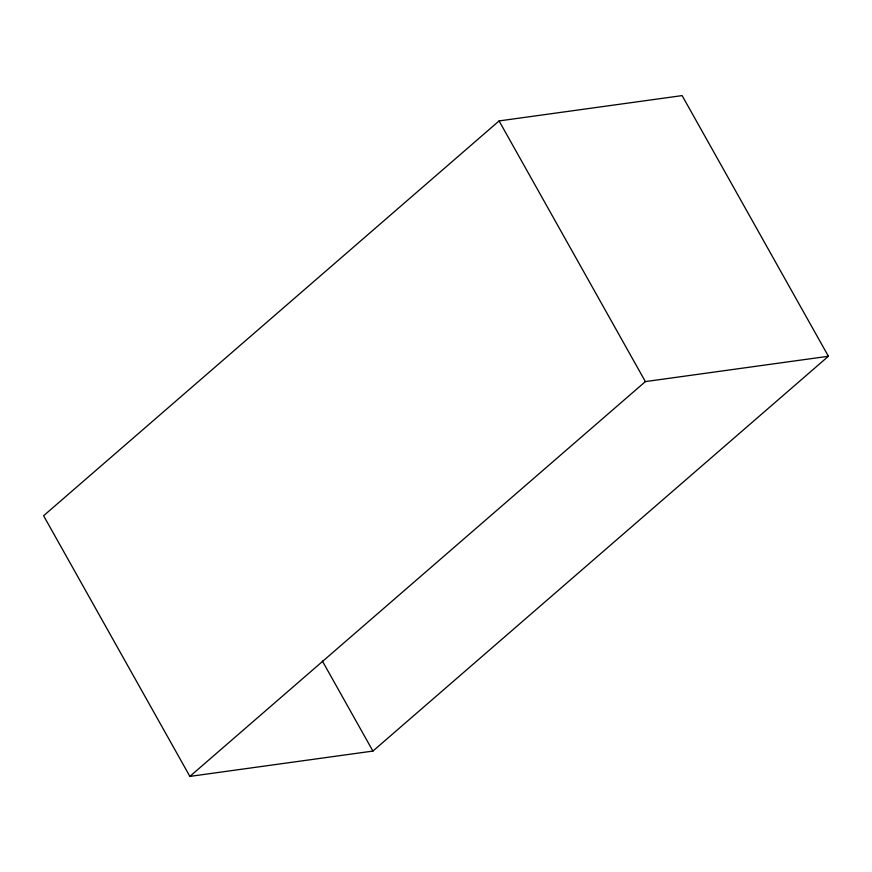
<?xml version="1.0" encoding="UTF-8"?>
<svg xmlns="http://www.w3.org/2000/svg" width="872" height="872" viewBox="0 0 872 872"><rect width="100%" height="100%" fill="white"/><g stroke="black" fill="none" stroke-linecap="round" stroke-linejoin="round"><path stroke-width="1.31" d="M499.089 120.925L43.6 515.734L189.878 776.396L372.911 751.075L828.4 356.267L682.122 95.604L499.089 120.925L645.378 381.598L828.4 356.267M189.878 776.396L645.378 381.598M322.378 661.031L372.911 751.075"/></g></svg>
